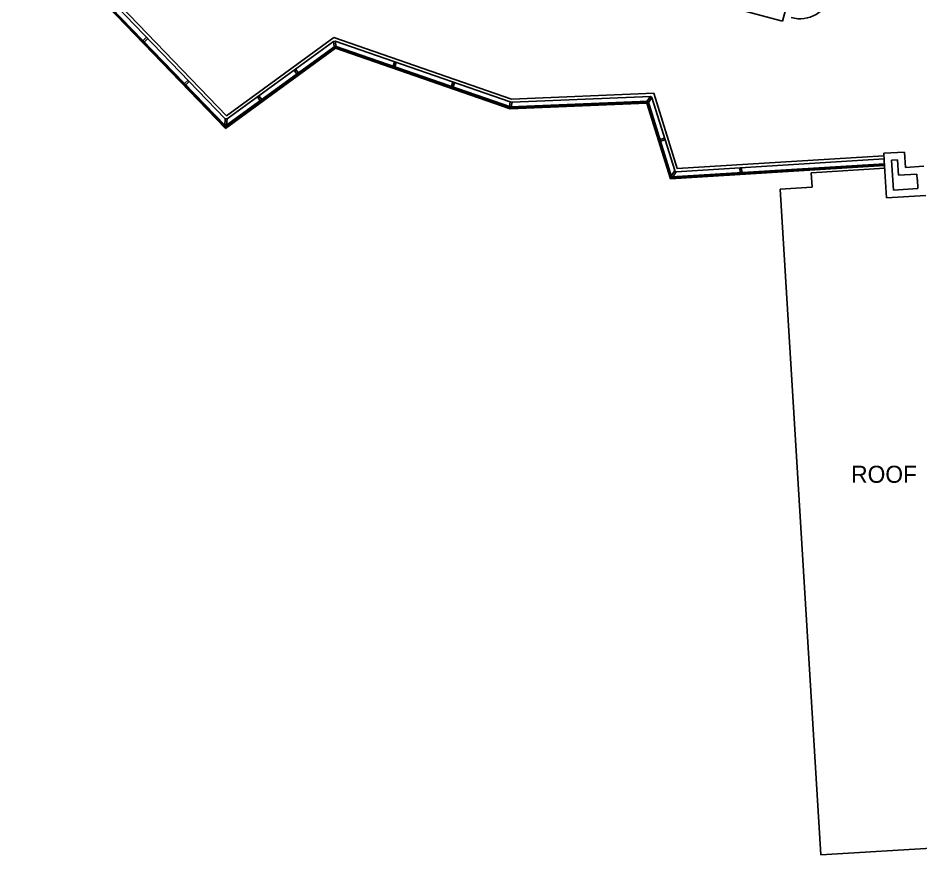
# Model space of a CAD drawing. Header units: inches. Extents: x 0 to 15110, y -1099 to 7181.
# Drawn here: x 6630 to 7621, y 4456 to 5374 of the extents above; entities that cross this region are included whole.
import ezdxf

# ---------------------------------------------------------------- set-up
doc = ezdxf.new("R2010")
doc.units = ezdxf.units.IN
doc.header["$LTSCALE"] = 48
doc.header["$MEASUREMENT"] = 0
for name, color, linetype in [('A-DOOR', 5, 'CONTINUOUS'), ('A-GLAZ', 1, 'CONTINUOUS'), ('A-GLAZ-DETL', 5, 'CONTINUOUS'), ('A-ROOF', 5, 'CONTINUOUS'), ('A-TEXT', 3, 'CONTINUOUS'), ('A-WALL', 7, 'CONTINUOUS'), ('A-WALL-SILL', 3, 'CONTINUOUS')]:
    doc.layers.add(name, color=color, linetype=linetype)
doc.styles.add('ARCH', font='arch.shx')

msp = doc.modelspace()

# ---------------------------------------------------------------- linework, layer by layer
at = {"layer": 'A-DOOR', "linetype": 'Continuous'}
msp.add_ellipse((7487.68, 5409.65), major_axis=(25.46, 25.46), ratio=1, start_param=3.665191, end_param=5.235988, dxfattribs=at)
at = {"layer": 'A-GLAZ', "linetype": 'Continuous'}
for p, q in [((6857.44, 5254.74), (6629.98, 5490.41)), ((6857.56, 5256.06), (6630.2, 5491.63)), ((6857.24, 5263.95), (6632.18, 5497.14)), ((6977.86, 5342.32), (6857.44, 5254.74)), ((6977.69, 5343.43), (6857.56, 5256.06)), ((6975.91, 5348.63), (6859.23, 5263.77)), ((7170.05, 5276.9), (6977.69, 5343.43)), ((7169.9, 5275.89), (6977.86, 5342.32)), ((7169.87, 5282.51), (6977.89, 5348.92)), ((7320.52, 5282.04), (7169.9, 5275.89)), ((7321.25, 5283.07), (7170.05, 5276.9)), ((7323.8, 5288.43), (7171.85, 5282.22)), ((7346.34, 5199.25), (7320.52, 5282.04)), ((7347.06, 5200.3), (7321.25, 5283.07)), ((7350.47, 5207), (7325.44, 5287.28)), ((7580.65, 5213.64), (7346.34, 5199.25)), ((7580.59, 5214.64), (7347.06, 5200.3)), ((7580.27, 5219.88), (7352.12, 5205.87))]:
    msp.add_line(p, q, dxfattribs=at)
at = {"layer": 'A-GLAZ-DETL', "linetype": 'Continuous'}
for p, q in [((6767.05, 5349.84), (6770.83, 5353.49)), ((6768.44, 5348.4), (6772.21, 5352.05)), ((6767.02, 5348.43), (6767.74, 5349.12)), ((6975.91, 5348.63), (6977.89, 5348.92)), ((6976.78, 5342.77), (6975.91, 5348.63)), ((6977.86, 5342.32), (6977.69, 5343.43)), ((6978.76, 5343.07), (6977.89, 5348.92)), ((7041.26, 5321.45), (7042.97, 5326.41)), ((7041.87, 5320.18), (7042.2, 5321.12)), ((7043.15, 5320.79), (7044.86, 5325.76)), ((6935.81, 5312.97), (6932.72, 5317.22)), ((6937.42, 5314.15), (6934.34, 5318.39)), ((6937.2, 5312.75), (6936.62, 5313.56)), ((6812.53, 5301.27), (6813.25, 5301.96)), ((6812.56, 5302.68), (6816.34, 5306.33)), ((6813.95, 5301.25), (6817.73, 5304.89)), ((7105.27, 5299.3), (7106.99, 5304.27)), ((7107.16, 5298.65), (7108.88, 5303.61)), ((7105.89, 5298.03), (7106.22, 5298.98)), ((6895.57, 5283.71), (6892.49, 5287.96)), ((6897.19, 5284.89), (6894.1, 5289.13)), ((6896.97, 5283.49), (6896.38, 5284.3)), ((7169.87, 5282.51), (7169.09, 5277.23)), ((7169.87, 5282.51), (7171.85, 5282.22)), ((7171.85, 5282.22), (7171.07, 5276.94)), ((7323.8, 5288.43), (7319.99, 5283.02)), ((7321.25, 5283.07), (7320.52, 5282.04)), ((7325.44, 5287.28), (7321.63, 5281.87)), ((7323.8, 5288.43), (7325.44, 5287.28)), ((7170.05, 5276.9), (7169.9, 5275.89)), ((6856.64, 5257.02), (6857.24, 5263.95)), ((6857.24, 5263.95), (6859.23, 5263.77)), ((6858.63, 5256.84), (6859.23, 5263.77)), ((6857.44, 5254.74), (6857.56, 5256.06)), ((7334.32, 5241.16), (7339.33, 5242.72)), ((7333.66, 5239.9), (7334.62, 5240.2)), ((7334.92, 5239.25), (7339.93, 5240.81)), ((7350.47, 5207), (7346.68, 5201.51)), ((7352.12, 5205.87), (7348.33, 5200.38)), ((7350.47, 5207), (7352.12, 5205.87)), ((7422.14, 5204.91), (7421.81, 5210.15)), ((7423.19, 5203.97), (7423.13, 5204.97)), ((7424.13, 5205.03), (7423.81, 5210.27)), ((7347.06, 5200.3), (7346.34, 5199.25))]:
    msp.add_line(p, q, dxfattribs=at)
at = {"layer": 'A-ROOF', "linetype": 'Continuous'}
for p, q in [((7580.9, 5209.65), (7500.1, 5204.69)), ((7501.1, 5188.72), (7500.1, 5204.69)), ((7466.11, 5186.58), (7501.1, 5188.72)), ((7510.78, 4456.36), (7466.11, 5186.58)), ((7510.78, 4456.36), (7669.5, 4466.07))]:
    msp.add_line(p, q, dxfattribs=at)
at = {"layer": 'A-WALL', "linetype": 'Continuous'}
for p, q in [((7040.14, 5485.82), (7468.65, 5371)), ((7479.59, 5411.82), (7468.65, 5371)), ((7579.89, 5226.08), (7602.52, 5227.47)), ((7580.39, 5217.97), (7579.89, 5226.08)), ((7602.52, 5227.47), (7603.56, 5210.56)), ((7582.88, 5177.23), (7580.39, 5217.97)), ((7588.37, 5218.46), (7594.91, 5218.86)), ((7590.38, 5185.71), (7588.37, 5218.46)), ((7594.91, 5218.86), (7595.94, 5201.95)), ((7616.28, 5203.2), (7595.94, 5201.95)), ((7623.89, 5211.8), (7603.56, 5210.56)), ((7616.64, 5197.33), (7616.28, 5203.2)), ((7617.37, 5187.36), (7616.76, 5197.34)), ((7590.38, 5185.71), (7617.37, 5187.36)), ((7582.88, 5177.23), (7625.85, 5179.86))]:
    msp.add_line(p, q, dxfattribs=at)
at = {"layer": 'A-WALL-SILL', "linetype": 'Continuous'}
for p, q in [((6858.54, 5267.29), (6632.01, 5501.99)), ((6857.32, 5253.42), (6629.77, 5489.2)), ((6976.28, 5352.92), (6858.54, 5267.29)), ((7171.31, 5285.45), (6976.28, 5352.92)), ((6978.03, 5341.2), (6857.32, 5253.42)), ((7169.76, 5274.88), (6978.03, 5341.2)), ((7327.42, 5291.83), (7171.31, 5285.45)), ((7353.19, 5209.19), (7327.42, 5291.83)), ((7319.8, 5281.01), (7169.76, 5274.88)), ((7345.62, 5198.21), (7319.8, 5281.01)), ((7580.07, 5223.12), (7353.19, 5209.19)), ((7580.71, 5212.64), (7345.62, 5198.21))]:
    msp.add_line(p, q, dxfattribs=at)

# ---------------------------------------------------------------- texts
at = {"layer": 'A-TEXT', "lineweight": 18, "style": 'ARCH'}
msp.add_text('ROOF', height=18.699, dxfattribs=at).set_placement((7544.05, 4864.58))

doc.saveas('drawing.dxf')
